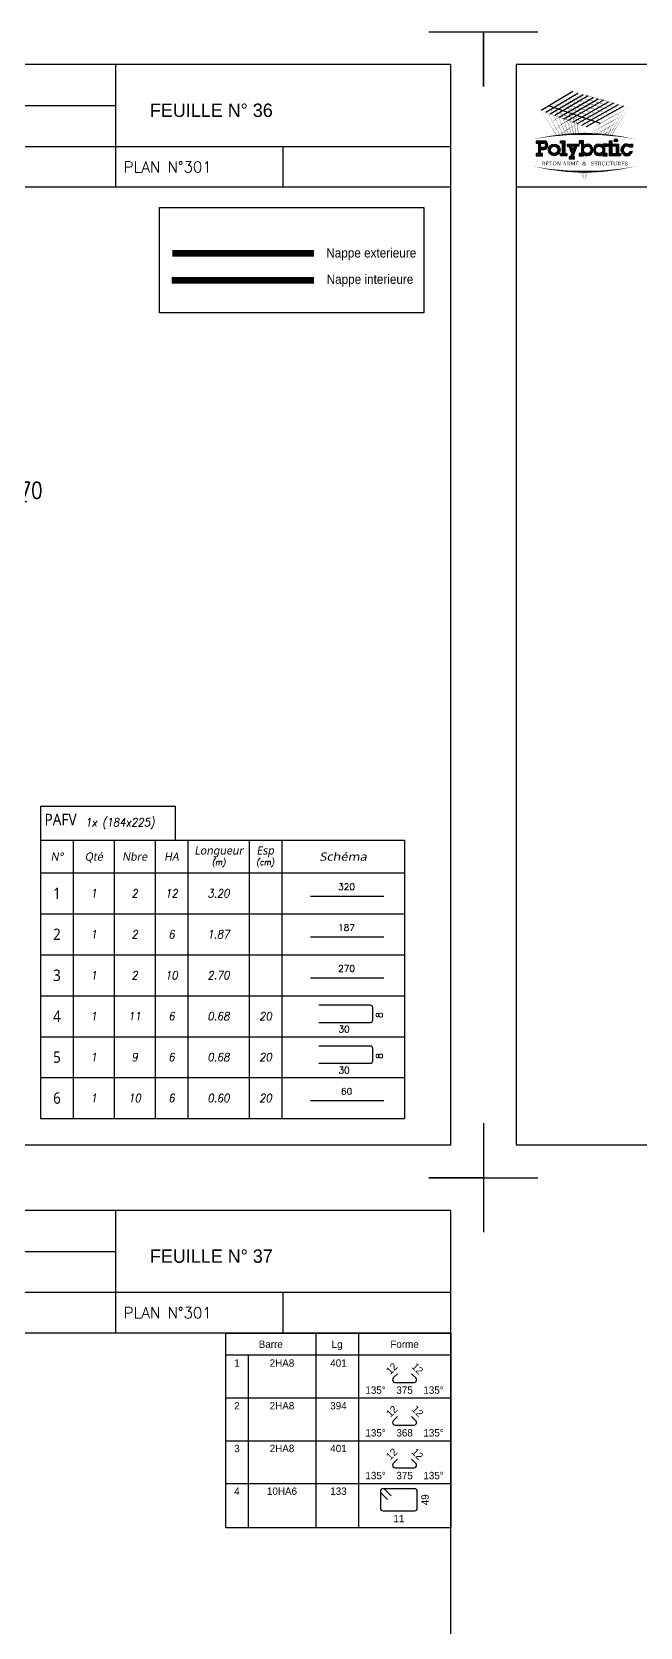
# Model space of a CAD drawing. Header units: metres. Extents: x -5618 to 118954, y -306 to 4637.
# Drawn here: x 27598 to 27969, y 619 to 1594 of the extents above; entities that cross this region are included whole.
import ezdxf
from ezdxf.enums import TextEntityAlignment as Align

# ---------------------------------------------------------------- set-up
doc = ezdxf.new("R2010")
doc.units = ezdxf.units.M
doc.linetypes.add('CACHE', pattern=[9.525, 6.35, -3.175])
for name, color, linetype in [('173', 7, 'Continuous'), ('COTATION', 1, 'Continuous'), ('GO-CARTOUCHE', 7, 'Continuous'), ('GO-FER-HA', 140, 'Continuous'), ('GO-TEXTE-FER', 3, 'Continuous'), ('STR_TS', 22, 'Continuous')]:
    doc.layers.add(name, color=color, linetype=linetype)
doc.styles.add('POLYBATIC', font='TIMES.TTF')
doc.styles.add('schéma', font='simplex.shx')
doc.styles.add('Tableau', font='romans.shx', dxfattribs={"width": 0.9, "oblique": 10})
doc.styles.add('Tableau2', font='trebuc.TTF', dxfattribs={"width": 0.9, "oblique": 10})
doc.styles.add('TEXTE TS', font='romans.shx', dxfattribs={"width": 0.7, "oblique": 15})
doc.styles.add('TEXTEBA', font='ARIAL.TTF')

# ---------------------------------------------------------------- blocks, each defined once
blk = doc.blocks.new('ime')
at = {"layer": 'COTATION', "const_width": 2.5}
blk.add_lwpolyline([(1.25, 0, -1), (-1.25, 0, -1)], format="xyb", close=True, dxfattribs=at)
at = {"layer": 'COTATION'}
blk.add_lwpolyline([(41.09, 0), (0, 0)], dxfattribs=at)
at = {"layer": 'COTATION', "color": 7, "style": 'TEXTE TS', "width": 0.8}
blk.add_attdef('NAME', (9.08, 2), '', height=10, dxfattribs=at)
blk = doc.blocks.new('A$C492E529B')
for color, points in [(140, [(1.413, 0.725, 1), (1.563, 0.725, 1)]), (256, [(-0.938, 0.7), (-1.138, 0.7), (-1.138, 0.6), (-1.038, 0.6), (-1.038, 0.1), (-1.138, 0.1), (-1.138, 0), (-0.838, 0), (-0.838, 0.1), (-0.938, 0.1)]), (256, [(-0.367, 0.45), (-0.268, 0.45), (-0.268, 0.55), (-0.523, 0.55), (-0.523, 0.45), (-0.473, 0.45), (-0.543, 0.253), (-0.612, 0.45), (-0.562, 0.45), (-0.562, 0.55), (-0.818, 0.55), (-0.818, 0.45), (-0.718, 0.45), (-0.595, 0.101), (-0.648, -0.05), (-0.718, -0.05), (-0.718, -0.15), (-0.468, -0.15), (-0.468, -0.05), (-0.543, -0.05)]), (256, [(1.393, 0.55), (1.292, 0.55), (1.292, 0.7), (1.193, 0.7), (1.193, 0.55), (1.093, 0.55), (1.093, 0.45), (1.193, 0.45), (1.193, 0), (1.393, 0), (1.393, 0.1), (1.292, 0.1), (1.292, 0.45), (1.393, 0.45)]), (256, [(1.613, 0.55), (1.413, 0.55), (1.413, 0.45), (1.513, 0.45), (1.513, 0.1), (1.413, 0.1), (1.413, 0), (1.712, 0), (1.712, 0.1), (1.613, 0.1)]), (256, [(2.13, 0.4), (2.283, 0.4), (2.283, 0.55), (2.183, 0.55), (2.183, 0.487, 3.359496), (2.272, 0.2), (2.166, 0.2, -3.125802)])]:
    blk.add_hatch(color=color).paths.add_polyline_path(points)
h = blk.add_hatch(color=256)
h.paths.add_polyline_path([(-1.983, 0.1), (-2.083, 0.1), (-2.083, 0.3), (-1.933, 0.3, 1), (-1.933, 0.7), (-2.283, 0.7), (-2.283, 0.6), (-2.183, 0.6), (-2.183, 0.1), (-2.283, 0.1), (-2.283, 0), (-1.983, 0)])
h.paths.add_polyline_path([(-2.083, 0.4), (-2.083, 0.6), (-1.933, 0.6, -1), (-1.933, 0.4)], flags=16)
h = blk.add_hatch(color=256)
h.paths.add_polyline_path([(-1.158, 0.275, 1), (-1.708, 0.275, 1)])
h.paths.add_polyline_path([(-1.608, 0.275, -1), (-1.258, 0.275, -1)], flags=16)
h = blk.add_hatch(color=256)
h.paths.add_polyline_path([(-0.047, 0.487), (-0.047, 0.7), (-0.248, 0.7), (-0.248, 0.6), (-0.147, 0.6), (-0.147, 0.1), (-0.248, 0.1), (-0.248, 0), (-0.047, 0), (-0.047, 0.063, 2.12132)])
h.paths.add_polyline_path([(-0.047, 0.275, -1), (0.303, 0.275, -1)], flags=16)
h = blk.add_hatch(color=256)
h.paths.add_polyline_path([(1.073, 0.1), (0.973, 0.1), (0.973, 0.45), (1.073, 0.45), (1.073, 0.55), (0.873, 0.55), (0.873, 0.487, 2.12132), (0.873, 0.063), (0.873, 0), (1.073, 0)])
h.paths.add_polyline_path([(0.523, 0.275, -1), (0.873, 0.275, -1)], flags=16)
for p, q in [((-0.595, 0.101), (-0.718, 0.45)), ((-0.648, -0.05), (-0.595, 0.101)), ((-0.543, 0.253), (-0.612, 0.45)), ((-0.543, -0.05), (-0.367, 0.45)), ((-0.543, 0.253), (-0.473, 0.45)), ((0.873, 0.55), (0.873, 0.487)), ((1.073, 0.55), (0.873, 0.55)), ((0.873, 0.063), (0.873, 0)), ((0.973, 0.1), (0.973, 0.45)), ((0.973, 0.45), (1.073, 0.45)), ((1.073, 0.1), (0.973, 0.1)), ((1.073, 0.45), (1.073, 0.55)), ((1.073, 0), (1.073, 0.1)), ((2.166, 0.2), (2.272, 0.2)), ((0.873, 0), (1.073, 0))]:
    blk.add_line(p, q)
for points in [[(-2.283, 0.7), (-1.933, 0.7)], [(-2.283, 0.7), (-2.283, 0.6), (-2.183, 0.6), (-2.183, 0.1), (-2.283, 0.1), (-2.283, 0), (-1.983, 0), (-1.983, 0.1), (-2.083, 0.1), (-2.083, 0.3), (-1.933, 0.3)], [(-2.083, 0.4), (-2.083, 0.6), (-1.933, 0.6)], [(-2.083, 0.4), (-1.933, 0.4)], [(-1.138, 0.7), (-0.938, 0.7), (-0.938, 0.1), (-0.838, 0.1), (-0.838, 0), (-1.138, 0), (-1.138, 0.1), (-1.038, 0.1), (-1.038, 0.6), (-1.138, 0.6), (-1.138, 0.7)], [(-0.818, 0.55), (-0.562, 0.55)], [(-0.818, 0.55), (-0.818, 0.45), (-0.718, 0.45)], [(-0.612, 0.45), (-0.562, 0.45), (-0.562, 0.55)], [(-0.523, 0.55), (-0.268, 0.55), (-0.268, 0.45), (-0.367, 0.45)], [(-0.473, 0.45), (-0.523, 0.45), (-0.523, 0.55)], [(-0.248, 0.7), (-0.248, 0.6), (-0.147, 0.6), (-0.147, 0.1), (-0.248, 0.1), (-0.248, 0), (-0.047, 0), (-0.047, 0.063)], [(-0.047, 0.487), (-0.047, 0.7), (-0.248, 0.7)], [(1.093, 0.55), (1.193, 0.55), (1.193, 0.7), (1.292, 0.7), (1.292, 0.55), (1.393, 0.55), (1.393, 0.45), (1.292, 0.45), (1.292, 0.1), (1.393, 0.1), (1.393, 0), (1.193, 0), (1.193, 0.45), (1.093, 0.45)], [(1.093, 0.45), (1.093, 0.55)], [(1.413, 0.45), (1.413, 0.55), (1.613, 0.55), (1.613, 0.1), (1.712, 0.1), (1.712, 0), (1.413, 0), (1.413, 0.1), (1.513, 0.1), (1.513, 0.45), (1.413, 0.45)], [(2.183, 0.487), (2.183, 0.55), (2.283, 0.55), (2.283, 0.4), (2.13, 0.4)], [(-0.648, -0.05), (-0.718, -0.05), (-0.718, -0.15), (-0.468, -0.15), (-0.468, -0.05), (-0.543, -0.05)]]:
    blk.add_lwpolyline(points)
at = {"color": 140}
blk.add_circle((1.488, 0.725), 0.075, dxfattribs=at)
for centre, radius in [((-1.433, 0.275), 0.275), ((-1.433, 0.275), 0.175), ((0.128, 0.275), 0.175), ((0.698, 0.275), 0.175)]:
    blk.add_circle(centre, radius)
for centre, radius, start, end in [((-1.933, 0.5), 0.2, 270, 90), ((-1.933, 0.5), 0.1, 270, 90), ((0.128, 0.275), 0.275, 230.4788, 129.5212), ((0.698, 0.275), 0.275, 50.4788, 309.5212), ((2.008, 0.275), 0.275, 50.4788, 344.17338), ((2.008, 0.275), 0.175, 45.58469, 334.62307)]:
    blk.add_arc(centre, radius, start, end)
blk = doc.blocks.new('POLYBATIC')
at = {"color": 140}
for p, q in [((-0.43, 3.281), (-1.602, 2.578)), ((-1.435, 2.518), (-0.241, 3.228)), ((-1.268, 2.457), (-0.053, 3.175)), ((0.135, 3.121), (-1.101, 2.397)), ((-0.934, 2.337), (0.323, 3.068)), ((-0.767, 2.276), (0.511, 3.015)), ((0.7, 2.962), (-0.6, 2.216)), ((-1.309, 2.754), (0.586, 2.109)), ((-0.433, 2.156), (0.888, 2.908)), ((1.076, 2.855), (-0.266, 2.095)), ((-0.099, 2.035), (1.264, 2.802)), ((1.452, 2.749), (0.067, 1.974))]:
    blk.add_line(p, q, dxfattribs=at)
for points in [[(-1.016, 2.93, 0.0156, 0, 0), (-0.43, 3.281, 0, 0, 0)], [(-0.391, 2.983, 0, 0.0156, 0), (-0.923, 2.663, 0, 0, 0)], [(0.122, 2.71, 0.0156, 0, 0), (-0.869, 3.018, 0, 0, 0)], [(-0.491, 1.706, 0.0136, 0, 0), (-0.869, 3.018, 0, 0, 0)], [(-0.838, 2.873, 0.0156, 0, 0), (-0.241, 3.228, 0, 0, 0)], [(0.283, 2.803, 0.0156, 0, 0), (-0.723, 3.105, 0, 0, 0)], [(-0.398, 1.71, 0.014, 0, 0), (-0.723, 3.105, 0, 0, 0)], [(-0.661, 2.816, 0.0156, 0, 0), (-0.053, 3.175, 0, 0, 0)], [(0.444, 2.896, 0.0156, 0, 0), (-0.576, 3.193, 0, 0, 0)], [(-0.309, 1.714, 0.0145, 0, 0), (-0.576, 3.193, 0, 0, 0)], [(-0.483, 2.759, 0.0156, 0, 0), (0.135, 3.121, 0, 0, 0)], [(0.605, 2.988, 0.0156, 0, 0), (-0.43, 3.281, 0, 0, 0)], [(-0.225, 1.716, 0.0149, 0, 0), (-0.43, 3.281, 0, 0, 0)], [(-0.305, 2.702, 0.0156, 0, 0), (0.323, 3.068, 0, 0, 0)], [(-0.128, 2.646, 0.0156, 0, 0), (0.511, 3.015, 0, 0, 0)], [(0.05, 2.589, 0.0156, 0, 0), (0.7, 2.962, 0, 0, 0)], [(1.641, 2.695, 0, 0.0156, 0), (0.605, 2.988, 0, 0, 0)], [(-1.602, 2.578, 0, 0.0156, 0), (-1.016, 2.93, 0, 0, 0)], [(-0.684, 2.246, 0.0156, 0, 0), (-1.602, 2.578, 0, 0, 0)], [(-1.031, 1.66, 0.0111, 0, 0), (-1.602, 2.578, 0, 0, 0)], [(-1.456, 2.344, 0, 0.0156, 0), (-0.923, 2.663, 0, 0, 0)], [(-0.522, 2.339, 0.0156, 0, 0), (-1.455, 2.666, 0, 0, 0)], [(-0.913, 1.673, 0.0116, 0, 0), (-1.455, 2.666, 0, 0, 0)], [(-1.435, 2.518, 0, 0.0156, 0), (-0.838, 2.873, 0, 0, 0)], [(-1.31, 2.109, 0, 0.0156, 0), (-0.831, 2.397, 0, 0, 0)], [(-0.361, 2.432, 0.0156, 0, 0), (-1.309, 2.754, 0, 0, 0)], [(-0.8, 1.684, 0.0121, 0, 0), (-1.309, 2.754, 0, 0, 0)], [(-1.268, 2.457, 0, 0.0156, 0), (-0.661, 2.816, 0, 0, 0)], [(-0.2, 2.524, 0.0156, 0, 0), (-1.162, 2.842, 0, 0, 0)], [(-0.692, 1.693, 0.0126, 0, 0), (-1.162, 2.842, 0, 0, 0)], [(-1.101, 2.397, 0, 0.0156, 0), (-0.483, 2.759, 0, 0, 0)], [(-0.039, 2.617, 0.0156, 0, 0), (-1.016, 2.93, 0, 0, 0)], [(-0.589, 1.7, 0.0131, 0, 0), (-1.016, 2.93, 0, 0, 0)], [(-0.934, 2.337, 0, 0.0156, 0), (-0.305, 2.702, 0, 0, 0)], [(-0.352, 2.685, 0, 0.0156, 0), (-0.831, 2.397, 0, 0, 0)], [(-0.767, 2.276, 0, 0.0156, 0), (-0.128, 2.646, 0, 0, 0)], [(-0.312, 2.386, 0, 0.0156, 0), (-0.739, 2.131, 0, 0, 0)], [(-0.6, 2.216, 0, 0.0156, 0), (0.05, 2.589, 0, 0, 0)], [(-0.433, 2.156, 0, 0.0156, 0), (0.227, 2.532, 0, 0, 0)], [(0.586, 2.109, 0, 0.0156, 0), (-0.361, 2.432, 0, 0, 0)], [(-0.266, 2.095, 0, 0.0156, 0), (0.405, 2.475, 0, 0, 0)], [(0.762, 2.207, 0, 0.0156, 0), (-0.2, 2.524, 0, 0, 0)], [(-0.099, 2.035, 0, 0.0156, 0), (0.582, 2.418, 0, 0, 0)], [(0.937, 2.305, 0, 0.0156, 0), (-0.039, 2.617, 0, 0, 0)], [(0.067, 1.974, 0, 0.0156, 0), (0.76, 2.362, 0, 0, 0)], [(1.113, 2.402, 0, 0.0156, 0), (0.122, 2.71, 0, 0, 0)], [(0.227, 2.532, 0.0156, 0, 0), (0.888, 2.908, 0, 0, 0)], [(1.289, 2.5, 0, 0.0156, 0), (0.283, 2.803, 0, 0, 0)], [(0.405, 2.475, 0.0156, 0, 0), (1.076, 2.855, 0, 0, 0)], [(1.465, 2.598, 0, 0.0156, 0), (0.444, 2.896, 0, 0, 0)], [(0.582, 2.418, 0.0156, 0, 0), (1.264, 2.802, 0, 0, 0)], [(0.76, 2.362, 0.0156, 0, 0), (1.452, 2.749, 0, 0, 0)], [(0.781, 1.685, 0.00933, 0, 0), (1.113, 2.402, 0, 0, 0)], [(0.852, 2.095, 0.0156, 0, 0), (1.491, 2.45, 0, 0, 0)], [(0.865, 1.678, 0.0103, 0, 0), (1.289, 2.5, 0, 0, 0)], [(0.937, 2.305, 0.0156, 0, 0), (1.641, 2.695, 0, 0, 0)], [(0.942, 1.67, 0.0112, 0, 0), (1.465, 2.598, 0, 0, 0)], [(1.012, 1.663, 0.012, 0, 0), (1.641, 2.695, 0, 0, 0)], [(-1.165, 1.875, 0, 0.0156, 0), (-0.739, 2.131, 0, 0, 0)], [(-1.019, 1.641, 0, 0.0156, 0), (-0.646, 1.864, 0, 0, 0)], [(0.234, 1.914, 0, 0.0156, 0), (-0.684, 2.246, 0, 0, 0)], [(-0.273, 2.088, 0, 0.0156, 0), (-0.646, 1.864, 0, 0, 0)], [(0.41, 2.012, 0, 0.0156, 0), (-0.522, 2.339, 0, 0, 0)], [(-0.234, 1.79, 0, 0.00638, 0), (-0.365, 1.711, 0, 0.00638, 0)], [(0.213, 1.74, 0, 0.0156, 0), (0.852, 2.095, 0, 0, 0)], [(0.21, 1.716, 0.00323, 0, 0), (0.234, 1.914, 0, 0, 0)], [(0.234, 1.914, 0, 0.0156, 0), (0.937, 2.305, 0, 0, 0)], [(0.349, 1.712, 0.00465, 0, 0), (0.41, 2.012, 0, 0, 0)], [(0.447, 1.708, 0.00693, 0.0156, 0), (0.767, 1.886, 0, 0, 0)], [(0.474, 1.706, 0.00597, 0, 0), (0.586, 2.109, 0, 0, 0)], [(0.587, 1.7, 0.00718, 0, 0), (0.762, 2.207, 0, 0, 0)], [(0.68, 1.675, 0.0156, 0, 0), (1.193, 1.96, 0, 0, 0)], [(0.689, 1.693, 0.0083, 0, 0), (0.937, 2.305, 0, 0, 0)], [(0.765, 1.884, 0.0156, 0, 0), (1.342, 2.205, 0, 0, 0)], [(-1.953, 1.508, 0, 0.0781, -0.053843), (0, 1.719, 0, 0, 0)], [(1.953, 1.508, 0, 0.0781, 0.053843), (0, 1.719, 0, 0, 0)], [(0.96, 1.668, 0.00293, 0, 0), (1.044, 1.715, 0, 0, 0)], [(-1.953, 0.523, 0, 0.0781, 0.053843), (0, 0.312, 0, 0, 0)], [(0, 0, 0, 0.00381, 0), (-0.195, 0.315, 0, 0.00381, 0)], [(0, 0, 0, 0.00368, 0), (-0.171, 0.314, 0, 0.00368, 0)], [(0, 0, 0, 0.00356, 0), (-0.149, 0.314, 0, 0.00356, 0)], [(0, 0, 0, 0.00345, 0), (-0.128, 0.313, 0, 0.00345, 0)], [(0, 0, 0, 0.00334, 0), (-0.109, 0.313, 0, 0.00334, 0)], [(0, 0, 0, 0.00324, 0), (-0.09, 0.313, 0, 0.00324, 0)], [(0, 0, 0, 0.00315, 0), (-0.073, 0.313, 0, 0.00315, 0)], [(0, 0, 0, 0.00306, 0), (-0.056, 0.313, 0, 0.00306, 0)], [(0, 0, 0, 0.00306, 0), (-0.056, 0.313, 0, 0.00306, 0)], [(0, 0, 0, 0.00298, 0), (-0.041, 0.313, 0, 0.00298, 0)], [(1.953, 0.523, 0, 0.0781, -0.053843), (0, 0.312, 0, 0, 0)], [(0, 0, 0, 0.0051, 0), (0.038, 0.313, 0, 0.0051, 0)], [(0, 0, 0, 0.00425, 0), (0.127, 0.313, 0, 0.00425, 0)], [(0, 0, 0, 0.00408, 0), (0.145, 0.314, 0, 0.00408, 0)], [(0, 0, 0, 0.00392, 0), (0.162, 0.314, 0, 0.00392, 0)], [(0, 0, 0, 0.00378, 0), (0.177, 0.314, 0, 0.00378, 0)], [(0, 0, 0, 0.00365, 0), (0.191, 0.315, 0, 0.00365, 0)], [(0, 0, 0, 0.00486, 0), (0.064, 0.313, 0, 0.00486, 0)], [(0, 0, 0, 0.00464, 0), (0.087, 0.313, 0, 0.00464, 0)], [(0, 0, 0, 0.00443, 0), (0.108, 0.313, 0, 0.00443, 0)]]:
    blk.add_lwpolyline(points, format="xyseb", dxfattribs=at)
at = {"color": 5, "xscale": 0.78125, "yscale": 0.78125, "zscale": 0.78125}
blk.add_blockref('A$C492E529B', (0, 0.91), dxfattribs=at)
at = {"lineweight": 60, "style": 'POLYBATIC'}
for s, p in [('BÉTON ARMÉ', (-1.587, 0.547)), ('STRUCTURES', (0.24, 0.547))]:
    blk.add_text(s, height=0.1406, dxfattribs=at).set_placement(p)
at = {"color": 140, "style": 'POLYBATIC'}
blk.add_text('&', height=0.141, dxfattribs=at).set_placement((0, 0.547), align=Align.CENTER)
blk = doc.blocks.new('U')
at = {"layer": 'GO-TEXTE-FER'}
for p, q in [((0, 0), (0, -1)), ((0, 0), (8.9, 0)), ((0.8, 0), (0.8, -1)), ((1.8, 0), (1.8, -1)), ((2.8, 0), (2.8, -1)), ((3.6, 0), (3.6, -1)), ((5.1, 0), (5.1, -1)), ((5.9, 0), (5.9, -1)), ((8.9, 0), (8.9, -1)), ((0, -1), (8.9, -1))]:
    blk.add_line(p, q, dxfattribs=at)
at = {"layer": 'GO-TEXTE-FER', "color": 1}
blk.add_lwpolyline([(6.803, -0.65), (8.063, -0.65, 0.414214), (8.123, -0.59), (8.123, -0.29, 0.414214), (8.063, -0.23), (6.803, -0.23)], format="xyb", dxfattribs=at)
at = {"layer": 'GO-TEXTE-FER', "style": 'Tableau2', "width": 0.9}
blk.add_attdef('NUMERO', text='', height=0.28, dxfattribs=at).set_placement((0.4, -0.5), align=Align.MIDDLE_CENTER)
at = {"layer": 'GO-TEXTE-FER', "color": 1, "style": 'Tableau'}
blk.add_attdef('Largeur', text='', height=0.16, rotation=90, dxfattribs=at).set_placement((8.284, -0.472), align=Align.MIDDLE_CENTER)
at = {"layer": 'GO-TEXTE-FER', "style": 'Tableau', "oblique": 10, "width": 0.9}
for tag, p in [('QUANTITE', (1.3, -0.5)), ('NOMBRE', (2.3, -0.5)), ('NUANCE', (3.2, -0.5)), ('LONGUEUR', (4.35, -0.5)), ('ESPACEMENTS', (5.5, -0.5))]:
    blk.add_attdef(tag, text='', height=0.2, dxfattribs=at).set_placement(p, align=Align.MIDDLE_CENTER)
at = {"layer": 'GO-TEXTE-FER', "color": 1, "style": 'Tableau'}
blk.add_attdef('Longueur', text='', height=0.16, dxfattribs=at).set_placement((7.422, -0.819), align=Align.MIDDLE_CENTER)
blk = doc.blocks.new('Barre libre')
at = {"layer": 'GO-TEXTE-FER'}
for p, q in [((0, 0), (0, -1)), ((0, 0), (8.9, 0)), ((0.8, 0), (0.8, -1)), ((1.8, 0), (1.8, -1)), ((2.8, 0), (2.8, -1)), ((3.6, 0), (3.6, -1)), ((5.1, 0), (5.1, -1)), ((5.9, 0), (5.9, -1)), ((8.9, 0), (8.9, -1)), ((0, -1), (8.9, -1))]:
    blk.add_line(p, q, dxfattribs=at)
at = {"layer": 'GO-TEXTE-FER', "color": 1}
blk.add_line((6.603, -0.563), (8.394, -0.563), dxfattribs=at)
at = {"layer": 'GO-TEXTE-FER', "style": 'Tableau2', "width": 0.9}
blk.add_attdef('NUMERO', text='', height=0.28, dxfattribs=at).set_placement((0.4, -0.5), align=Align.MIDDLE_CENTER)
at = {"layer": 'GO-TEXTE-FER', "color": 1, "style": 'Tableau'}
blk.add_attdef('Longueur', text='', height=0.16, dxfattribs=at).set_placement((7.481, -0.336), align=Align.MIDDLE_CENTER)
at = {"layer": 'GO-TEXTE-FER', "style": 'Tableau', "oblique": 10, "width": 0.9}
for tag, p in [('QUANTITE', (1.3, -0.5)), ('NOMBRE', (2.3, -0.5)), ('NUANCE', (3.2, -0.5)), ('LONGUEUR', (4.35, -0.5)), ('ESPACEMENTS', (5.5, -0.5))]:
    blk.add_attdef(tag, text='', height=0.2, dxfattribs=at).set_placement(p, align=Align.MIDDLE_CENTER)
blk = doc.blocks.new('Désignation')
at = {"layer": 'GO-TEXTE-FER'}
for p, q in [((0, 0.8), (8.9, 0.8)), ((0, 0.8), (0, 0)), ((0.8, 0.8), (0.8, 0)), ((1.8, 0.8), (1.8, 0)), ((2.8, 0.8), (2.8, 0)), ((3.6, 0.8), (3.6, 0)), ((5.1, 0.8), (5.1, 0)), ((5.9, 0.8), (5.9, 0)), ((8.9, 0.8), (8.9, 0)), ((0, 0), (8.9, 0))]:
    blk.add_line(p, q, dxfattribs=at)
at = {"layer": 'GO-TEXTE-FER', "style": 'Tableau2', "oblique": 10}
for s, p in [('N°', (0.4, 0.4)), ('Qté', (1.3, 0.4)), ('Nbre', (2.3, 0.4)), ('HA', (3.2, 0.4)), ('Longueur', (4.356, 0.55)), ('Esp', (5.494, 0.55))]:
    blk.add_text(s, height=0.2, dxfattribs=at).set_placement(p, align=Align.MIDDLE_CENTER)
at = {"layer": 'GO-TEXTE-FER', "style": 'Tableau2', "oblique": 10, "width": 1.2}
blk.add_text('Schéma', height=0.2, dxfattribs=at).set_placement((7.4, 0.4), align=Align.MIDDLE_CENTER)
at = {"layer": 'GO-TEXTE-FER', "color": 7, "style": 'Tableau', "oblique": 10, "width": 0.9}
for s, p in [('(m)', (4.356, 0.265)), ('(cm)', (5.494, 0.265))]:
    blk.add_text(s, height=0.15, dxfattribs=at).set_placement(p, align=Align.MIDDLE_CENTER)

msp = doc.modelspace()

# ---------------------------------------------------------------- linework, layer by layer
for p, q in [((27648.67, 1573.74), (27648.67, 1498.77)), ((27485.7, 1548.71), (27648.67, 1548.71)), ((27485.7, 1523.72), (27648.67, 1523.72)), ((27648.67, 1523.74), (27853.52, 1523.74)), ((27751, 1523.74), (27751, 1498.77)), ((27648.67, 873.78), (27648.67, 798.81)), ((27485.7, 848.78), (27648.67, 848.78)), ((27485.7, 823.79), (27648.67, 823.79)), ((27648.67, 823.81), (27853.52, 823.81)), ((27751, 823.81), (27751, 798.84))]:
    msp.add_line(p, q)
for points in [[(27840.19, 1593.71), (27873.52, 1593.71), (27873.52, 1560.38)], [(27873.52, 1560.38), (27873.52, 1593.71), (27906.85, 1593.71)], [(27853.52, 1498.77), (26903.61, 1498.77)], [(28843.42, 1498.77), (27893.51, 1498.77)], [(27873.52, 927.11), (27873.52, 893.78), (27840.19, 893.78)], [(27873.52, 927.11), (27873.52, 893.78), (27906.85, 893.78)], [(27840.19, 893.78), (27873.52, 893.78), (27873.52, 860.45)], [(27853.52, 798.84), (26903.61, 798.84)]]:
    msp.add_lwpolyline(points)
for points in [[(26903.61, 1573.71), (26903.61, 913.78), (27853.52, 913.78), (27853.52, 1573.71)], [(27893.51, 1573.71), (27893.51, 913.78), (28843.42, 913.78), (28843.42, 1573.71)], [(26903.61, 873.78), (26903.61, 213.85), (27853.52, 213.85), (27853.52, 873.78)]]:
    msp.add_lwpolyline(points, close=True)
at = {"layer": '173', "color": 173}
for points in [[(27716.02, 680.06), (27716.02, 798.84), (27853.52, 798.84), (27853.52, 680.06)], [(27771.02, 798.84), (27771.02, 680.06)], [(27797.14, 798.84), (27797.14, 680.06)], [(27853.52, 785.34), (27716.02, 785.34)], [(27729.77, 785.34), (27729.77, 680.06)], [(27817.96, 770.37), (27817.96, 770.37)], [(27821.02, 774.08), (27818.41, 771.47)], [(27832.25, 771.47), (27829.64, 774.08)], [(27832.71, 770.37), (27832.71, 770.37)], [(27819.52, 768.8), (27831.14, 768.8)], [(27716.02, 759.25), (27853.52, 759.25)], [(27817.96, 744.27), (27817.96, 744.27)], [(27821.02, 747.99), (27818.41, 745.38)], [(27819.52, 742.71), (27831.14, 742.71)], [(27832.25, 745.38), (27829.64, 747.99)], [(27832.71, 744.27), (27832.71, 744.27)], [(27716.02, 733.16), (27853.52, 733.16)], [(27821.02, 721.9), (27818.41, 719.29)], [(27832.25, 719.29), (27829.64, 721.9)], [(27817.96, 718.18), (27817.96, 718.18)], [(27819.52, 716.62), (27831.14, 716.62)], [(27832.71, 718.18), (27832.71, 718.18)], [(27716.02, 707.06), (27853.52, 707.06)], [(27810.56, 702.19), (27810.56, 691.93)], [(27810.56, 702.19), (27810.56, 702.19)], [(27812.18, 703.81), (27812.18, 703.81)], [(27831.49, 703.81), (27812.18, 703.81)], [(27817.14, 699.52), (27813.32, 703.34)], [(27833.11, 691.93), (27833.11, 702.19)], [(27811.03, 701.05), (27814.85, 697.23)], [(27812.18, 690.31), (27831.49, 690.31)], [(27716.02, 680.06), (27853.52, 680.06)]]:
    msp.add_lwpolyline(points, dxfattribs=at)
for centre, radius, start, end in [((27819.52, 770.37), 1.57, 135, 180), ((27819.52, 770.37), 1.57, 180, 270), ((27831.14, 770.37), 1.57, 270, 0), ((27831.14, 770.37), 1.57, 0, 45), ((27819.52, 744.27), 1.57, 135, 180), ((27819.52, 744.27), 1.57, 180, 270), ((27831.14, 744.27), 1.57, 270, 0), ((27831.14, 744.27), 1.57, 0, 45), ((27819.52, 718.18), 1.57, 135, 180), ((27819.52, 718.18), 1.57, 180, 270), ((27831.14, 718.18), 1.57, 270, 0), ((27831.14, 718.18), 1.57, 0, 45), ((27812.18, 702.19), 1.62, 90, 180), ((27812.18, 702.19), 1.62, 180, 225), ((27812.18, 702.19), 1.62, 45, 90), ((27831.49, 702.19), 1.62, 0, 90), ((27812.18, 691.93), 1.62, 180, 270), ((27831.49, 691.93), 1.62, 270, 0)]:
    msp.add_arc(centre, radius, start, end, dxfattribs=at)
at = {"layer": 'GO-TEXTE-FER'}
msp.add_lwpolyline([(27602.83, 1099.95), (27685.33, 1099.95), (27685.33, 1120.63), (27602.83, 1120.63)], close=True, dxfattribs=at)
at = {"layer": 'STR_TS', "color": 7}
msp.add_lwpolyline([(27675.6, 1486.45), (27837.14, 1486.45), (27837.14, 1422.16), (27675.6, 1422.16)], close=True, dxfattribs=at)
at = {"layer": 'STR_TS', "linetype": 'CACHE', "ltscale": 2, "const_width": 4}
msp.add_lwpolyline([(27770.02, 1458.45), (27683.46, 1458.45)], dxfattribs=at)
at = {"layer": 'STR_TS', "const_width": 4}
msp.add_lwpolyline([(27770.02, 1442), (27682.9, 1442)], dxfattribs=at)

# ---------------------------------------------------------------- block references
at = {"xscale": 16.49835000000894, "yscale": 16.49834999989253, "zscale": 16.49835000000003}
msp.add_blockref('POLYBATIC', (27935.28, 1503.09), dxfattribs=at)
at = {"layer": 'COTATION'}
ref = msp.add_blockref('ime', (27553.33, 1306.69, 187.69), dxfattribs=at)
ref.add_attrib('NAME', 'PV.170', (27566.6, 1308.69, 187.69), dxfattribs={"color": 7, "height": 10, "style": 'TEXTE TS', "width": 0.8})
at = {"layer": 'GO-FER-HA', "xscale": 25, "yscale": 25, "zscale": 25}
msp.add_blockref('Désignation', (27602.83, 1079.95), dxfattribs=at)
at = {"layer": 'GO-TEXTE-FER', "xscale": 25, "yscale": 25, "zscale": 25}
for name, p, values in [('Barre libre', (27602.83, 1079.95), {'NUMERO': '1', 'QUANTITE': '1', 'NOMBRE': '2', 'NUANCE': '12', 'Longueur': '320', 'LONGUEUR': '3.20'}), ('Barre libre', (27602.83, 1054.95), {'NUMERO': '2', 'QUANTITE': '1', 'NOMBRE': '2', 'NUANCE': '6', 'Longueur': '187', 'LONGUEUR': '1.87'}), ('Barre libre', (27602.83, 1029.95), {'NUMERO': '3', 'QUANTITE': '1', 'NOMBRE': '2', 'NUANCE': '10', 'Longueur': '270', 'LONGUEUR': '2.70'}), ('U', (27602.83, 1004.95), {'NUMERO': '4', 'QUANTITE': '1', 'NOMBRE': '11', 'NUANCE': '6', 'Longueur': '30', 'Largeur': '8', 'LONGUEUR': '0.68', 'ESPACEMENTS': '20'}), ('U', (27602.83, 979.95), {'NUMERO': '5', 'QUANTITE': '1', 'NOMBRE': '9', 'NUANCE': '6', 'Longueur': '30', 'Largeur': '8', 'LONGUEUR': '0.68', 'ESPACEMENTS': '20'}), ('Barre libre', (27602.83, 954.95), {'NUMERO': '6', 'QUANTITE': '1', 'NOMBRE': '10', 'NUANCE': '6', 'Longueur': '60', 'LONGUEUR': '0.60', 'ESPACEMENTS': '20'})]:
    msp.add_blockref(name, p, dxfattribs=at).add_auto_attribs(values)

# ---------------------------------------------------------------- texts
at = {"linetype": 'ByBlock', "lineweight": -3, "ltscale": 4.5}
for s, p in [('FEUILLE N° 36', (27669.67, 1541.74)), ('FEUILLE N° 37', (27669.67, 841.81))]:
    msp.add_text(s, height=8.2, dxfattribs=at).set_placement(p)
at = {"style": 'schéma'}
for p in [(27653.67, 1507.89), (27653.67, 807.96)]:
    msp.add_text('PLAN N°301', height=6.666, dxfattribs=at).set_placement(p)
at = {"layer": '173', "color": 173}
for s, p in [('Barre', (27743.52, 792.09)), ('Lg', (27784.08, 792.09)), ('Forme', (27825.33, 792.09))]:
    msp.add_text(s, height=4.5, dxfattribs=at).set_placement(p, align=Align.MIDDLE_CENTER)
for s, p in [('1', (27722.89, 782.84)), ('2HA8', (27750.39, 782.84)), (' 401', (27784.08, 782.84)), ('375', (27825.33, 766.3)), ('2', (27722.89, 756.75)), ('2HA8', (27750.39, 756.75)), (' 394', (27784.08, 756.75)), ('368', (27825.33, 740.21)), ('3', (27722.89, 730.66)), ('2HA8', (27750.39, 730.66)), (' 401', (27784.08, 730.66)), ('375', (27825.33, 714.12)), ('4', (27722.89, 704.56)), ('10HA6', (27750.39, 704.56)), (' 133', (27784.08, 704.56)), ('11', (27821.83, 687.81))]:
    msp.add_text(s, height=4.5, dxfattribs=at).set_placement(p, align=Align.TOP_CENTER)
for p in [(27816.65, 773.24), (27816.65, 747.15), (27816.65, 721.06)]:
    msp.add_text('12', height=4.5, rotation=45, dxfattribs=at).set_placement(p)
for p in [(27834.01, 773.24), (27834.01, 747.15), (27834.01, 721.06)]:
    msp.add_text('12', height=4.5, rotation=315, dxfattribs=at).set_placement(p, align=Align.RIGHT)
for p in [(27813.83, 766.3), (27813.83, 740.21), (27813.83, 714.12)]:
    msp.add_text('135°', height=4.5, dxfattribs=at).set_placement(p, align=Align.TOP_RIGHT)
for p in [(27836.83, 766.3), (27836.83, 740.21), (27836.83, 714.12)]:
    msp.add_text('135°', height=4.5, dxfattribs=at).set_placement(p, align=Align.TOP_LEFT)
msp.add_text('49', height=4.5, rotation=90, dxfattribs=at).set_placement((27835.61, 697.06), align=Align.TOP_CENTER)
at = {"layer": 'GO-CARTOUCHE', "color": 2, "style": 'TEXTEBA', "width": 0.9}
for s, p in [('Nappe exterieure', (27804.96, 1455.9)), ('Nappe interieure', (27804.19, 1439.81))]:
    msp.add_text(s, height=5.7024, dxfattribs=at).set_placement(p, align=Align.CENTER)
at = {"layer": 'GO-TEXTE-FER', "style": 'Tableau', "oblique": 10, "width": 0.9}
msp.add_text('1x (184x225)', height=5.0562, dxfattribs=at).set_placement((27630.1, 1108.4))
at = {"layer": 'GO-TEXTE-FER', "style": 'Tableau2', "width": 0.9}
msp.add_attdef('PAFV', text='1', height=7.08, dxfattribs=at).set_placement((27615.06, 1112.59), align=Align.MIDDLE_CENTER)

doc.saveas('drawing.dxf')
